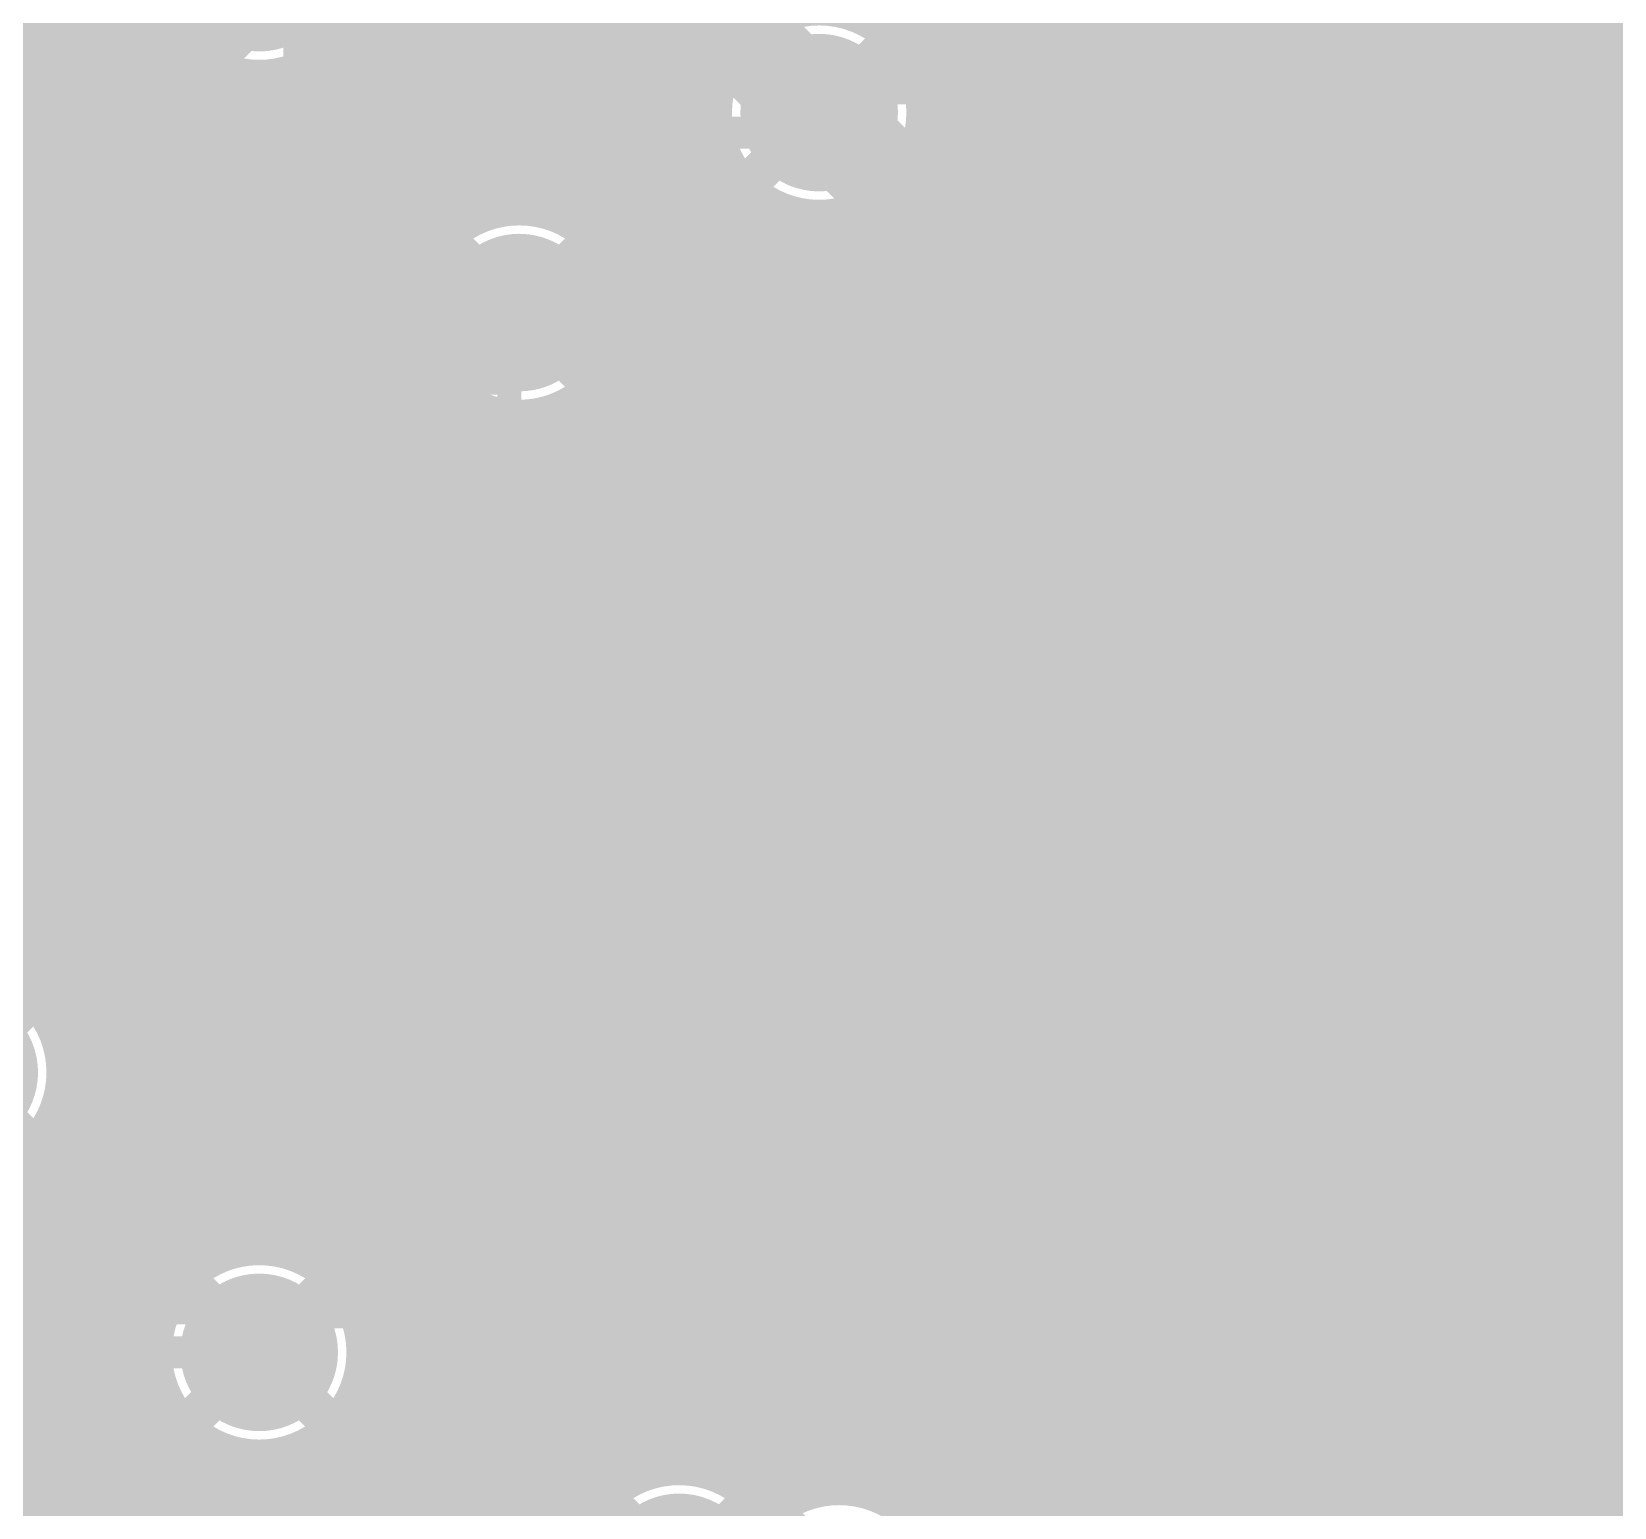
# Model space of a CAD drawing. Extents: x -118 to 4, y -52 to 56.
# Drawn here: x -24.43 to -14.38, y 39.4 to 48.77 of the extents above; entities that cross this region are included whole.
import ezdxf

# ---------------------------------------------------------------- set-up
doc = ezdxf.new("R2010")
doc.units = 0
doc.header["$MEASUREMENT"] = 0
doc.layers.get('0').update_dxf_attribs({"linetype": 'CONTINUOUS'})
for name, color, linetype in [('22-302-0_BOT', 7, 'CONTINUOUS'), ('22-302-0_DRD', 7, 'CONTINUOUS'), ('22-302-0_DRL', 2, 'CONTINUOUS'), ('22-302-0_GND', 1, 'CONTINUOUS'), ('22-302-0_IN1', 3, 'CONTINUOUS'), ('22-302-0_SMB', 5, 'CONTINUOUS'), ('22-302-0_SPB', 14, 'CONTINUOUS'), ('22-302-0_SSB', 12, 'CONTINUOUS'), ('22-302-0_SST', 11, 'CONTINUOUS'), ('22-302-0_TOP', 13, 'CONTINUOUS'), ('THRUHOLE_TAP', 7, 'CONTINUOUS')]:
    doc.layers.add(name, color=color, linetype=linetype)

# ---------------------------------------------------------------- blocks, each defined once
blk = doc.blocks.new('RECTANGLE_1')
blk.add_solid([(1.30048, 0.6477), (1.30048, -0.6477), (-1.30048, 0.6477), (-1.30048, -0.6477)])
blk = doc.blocks.new('RECTANGLE_2')
blk.add_solid([(0.4826, 0.4064), (0.4826, -0.4064), (-0.4826, 0.4064), (-0.4826, -0.4064)])
blk = doc.blocks.new('RECTANGLE_30')
blk.add_solid([(0.3175, 0.4445), (0.3175, -0.4445), (-0.3175, 0.4445), (-0.3175, -0.4445)])
blk = doc.blocks.new('ROUND_50')
at = {"const_width": 0.35052}
blk.add_lwpolyline([(-0.17526, 0, 1), (0.17526, 0, 1)], format="xyb", close=True, dxfattribs=at)
blk = doc.blocks.new('RECTANGLE_61')
blk.add_solid([(0.4445, 0.3175), (0.4445, -0.3175), (-0.4445, 0.3175), (-0.4445, -0.3175)])
blk = doc.blocks.new('OBLONG_64')
at = {"const_width": 0.2794}
blk.add_lwpolyline([(0, 0.7493), (0, -0.7493)], dxfattribs=at)
at = {"const_width": 0.1397}
for points in [[(-0.06985, 0.7493, 1), (0.06985, 0.7493, 1)], [(-0.06985, -0.7493, 1), (0.06985, -0.7493, 1)]]:
    blk.add_lwpolyline(points, format="xyb", close=True, dxfattribs=at)
blk = doc.blocks.new('RECTANGLE_11')
blk.add_solid([(0.1397, 0.889), (0.1397, -0.889), (-0.1397, 0.889), (-0.1397, -0.889)])
blk = doc.blocks.new('OBLONG_12')
at = {"const_width": 0.2794}
blk.add_lwpolyline([(0.7493, 0), (-0.7493, 0)], dxfattribs=at)
at = {"const_width": 0.1397}
for points in [[(-0.81915, 0, 1), (-0.67945, 0, 1)], [(0.67945, 0, 1), (0.81915, 0, 1)]]:
    blk.add_lwpolyline(points, format="xyb", close=True, dxfattribs=at)
blk = doc.blocks.new('RECTANGLE_23')
blk.add_solid([(0.889, 0.1397), (0.889, -0.1397), (-0.889, 0.1397), (-0.889, -0.1397)])
blk = doc.blocks.new('ROUND_106')
at = {"const_width": 0.10033}
blk.add_lwpolyline([(-0.050164, 0, 1), (0.050164, 0, 1)], format="xyb", close=True, dxfattribs=at)
blk = doc.blocks.new('ROUND_107')
at = {"const_width": 0.10033}
blk.add_lwpolyline([(-0.050164, 0, 1), (0.050164, 0, 1)], format="xyb", close=True, dxfattribs=at)
blk = doc.blocks.new('ROUND_93')
at = {"const_width": 0.50038}
blk.add_lwpolyline([(-0.25019, 0, 1), (0.25019, 0, 1)], format="xyb", close=True, dxfattribs=at)
blk = doc.blocks.new('ROUND_95')
at = {"const_width": 0.50038}
blk.add_lwpolyline([(-0.25019, 0, 1), (0.25019, 0, 1)], format="xyb", close=True, dxfattribs=at)
blk = doc.blocks.new('ROUND_58')
at = {"const_width": 0.35052}
blk.add_lwpolyline([(-0.17526, 0, 1), (0.17526, 0, 1)], format="xyb", close=True, dxfattribs=at)
blk = doc.blocks.new('ROUND_98')
at = {"const_width": 0.10033}
blk.add_lwpolyline([(-0.050164, 0, 1), (0.050164, 0, 1)], format="xyb", close=True, dxfattribs=at)

msp = doc.modelspace()

# ---------------------------------------------------------------- linework, layer by layer
at = {"layer": '22-302-0_BOT'}
for points, const_width in [([(-22.1742, 50.5206), (-22.1742, 48.70196)], 0.254), ([(-24.765, 48.006), (-24.13, 48.006), (-22.987, 49.149)], 0.635), ([(-21.53158, 49.34458), (-23.13432, 47.74184)], 0.254), ([(-4.445, 47.625), (-5.842, 49.022), (-21.209, 49.022), (-24.003, 46.228), (-26.7208, 46.228), (-27.2288, 45.72)], 0.3048), ([(-22.00656, 48.8696), (-22.36724, 48.8696)], 0.254), ([(-22.4028, 48.80102), (-22.4028, 48.47336)], 0.254), ([(-22.23516, 48.641), (-22.53488, 48.641)], 0.254), ([(-22.6314, 48.56988), (-22.6314, 48.24476)], 0.254), ([(-22.74062, 48.514), (-23.13432, 48.1203)], 0.254), ([(-19.431, 48.26), (-19.304, 48.133), (-18.415, 47.244), (-18.415, 47.0662)], 0.635), ([(-16.51, 47.0662), (-16.51, 48.26)], 0.635), ([(-16.51, 48.26), (-16.51, 47.0662)], 0.635), ([(-22.86, 48.39462), (-22.86, 48.01616)], 0.254), ([(-22.46376, 48.4124), (-22.84222, 48.4124)], 0.254), ([(-18.415, 47.0662), (-18.415, 47.244), (-19.304, 48.133)], 0.635), ([(-23.13432, 48.1203), (-23.13432, 47.74184)], 0.254), ([(-23.0886, 48.16602), (-23.0886, 47.78756)], 0.254), ([(-22.69236, 48.1838), (-23.07082, 48.1838)], 0.254), ([(-19.304, 48.133), (-21.336, 48.133), (-22.225, 47.244), (-22.225, 45.7962)], 0.2032), ([(-22.92096, 47.9552), (-23.13432, 47.9552)], 0.254), ([(-9.525, 47.625), (-11.5062, 45.6438), (-16.51, 45.6438)], 0.3048), ([(-21.336, 46.99), (-20.32, 46.99)], 0.635), ([(-23.83536, 47.0408), (-32.93618, 47.0408)], 0.254), ([(-23.84806, 47.0281), (-26.39568, 47.0281)], 0.254), ([(-24.4602, 47.0281), (-24.4602, 46.6852)], 0.254), ([(-24.2316, 47.0281), (-24.2316, 46.6852)], 0.254), ([(-23.84806, 47.0281), (-24.19096, 46.6852)], 0.254), ([(-24.003, 47.0281), (-24.003, 46.87316)], 0.254), ([(-24.06396, 46.8122), (-33.03016, 46.8122)], 0.254), ([(-20.32, 46.5328), (-20.32, 46.1518)], 0.635), ([(-24.19096, 46.6852), (-26.7208, 46.6852)], 0.254), ([(-20.32, 45.72), (-20.32, 45.6438), (-20.2438, 45.6438), (-18.415, 45.6438)], 0.635), ([(-20.2438, 45.6438), (-18.415, 45.6438)], 0.635), ([(-20.2438, 45.6438), (-18.415, 45.6438)], 0.635), ([(-20.955, 41.9862), (-20.955, 44.704), (-22.0472, 45.7962), (-22.225, 45.7962)], 0.2032), ([(-20.32, 45.72), (-20.2438, 45.6438)], 0.2032), ([(-19.95424, 41.9862), (-19.95424, 45.35424), (-20.2438, 45.6438)], 0.2032), ([(-16.51, 45.6438), (-16.51, 45.593), (-17.272, 44.831), (-17.907, 44.831), (-19.45386, 43.28414), (-19.45386, 41.9862)], 0.2032), ([(-18.95348, 41.9862), (-18.95348, 43.14952), (-17.78, 44.323), (-16.129, 44.323), (-15.367, 45.085), (-9.906, 45.085), (-9.525, 44.704), (-9.525, 45.085)], 0.2032), ([(-18.4531, 41.9862), (-18.4531, 43.02252), (-17.69618, 43.815), (-16.002, 43.815), (-15.24, 44.577), (-11.176, 44.577), (-10.287, 43.688), (-8.382, 43.688), (-6.985, 45.085)], 0.2032), ([(-22.225, 44.3738), (-22.4282, 44.577), (-24.765, 44.577), (-24.765, 44.704)], 0.3048), ([(-22.225, 44.3738), (-21.45538, 43.60418), (-21.45538, 41.9862)], 0.2032), ([(-27.2288, 43.815), (-27.178, 43.815), (-26.924, 43.561), (-22.352, 43.561), (-21.95576, 43.16476), (-21.95576, 41.9862)], 0.3048), ([(-13.97, 37.5031), (-15.0241, 37.5031), (-17.653, 40.132), (-21.082, 40.132), (-21.59, 39.624), (-23.622, 39.624), (-24.003, 40.005), (-24.003, 42.545), (-24.4094, 42.9514), (-35.9156, 42.9514), (-37.719, 41.148)], 0.2032), ([(-13.97, 38.00348), (-14.88948, 38.00348), (-17.526, 40.64), (-22.733, 40.64), (-22.987, 40.386)], 0.2032), ([(-20.32, 38.989), (-20.193, 38.989), (-19.558, 39.624), (-18.542, 39.624), (-14.91996, 36.00196), (-13.97, 36.00196)], 0.2032)]:
    msp.add_lwpolyline(points, dxfattribs=dict(at, const_width=const_width))
at = {"layer": '22-302-0_BOT', "const_width": 0.254}
msp.add_lwpolyline([(-22.74062, 48.514, 0.3095216), (-22.30628, 49.149)], format="xyb", dxfattribs=at)
at = {"layer": '22-302-0_DRD', "const_width": 0.254}
for points in [[(-22.352, 49.784), (-23.622, 48.514)], [(-22.352, 48.514), (-23.622, 49.784)], [(-18.796, 48.895), (-20.066, 47.625)], [(-18.796, 47.625), (-20.066, 48.895)], [(-15.875, 48.895), (-17.145, 47.625)], [(-15.875, 47.625), (-17.145, 48.895)], [(-15.875, 48.895), (-17.145, 47.625)], [(-15.875, 47.625), (-17.145, 48.895)], [(-20.701, 47.625), (-21.971, 46.355)], [(-20.701, 46.355), (-21.971, 47.625)], [(-24.257, 42.799), (-25.527, 41.529)], [(-24.257, 41.529), (-25.527, 42.799)], [(-22.352, 41.021), (-23.622, 39.751)], [(-22.352, 39.751), (-23.622, 41.021)], [(-19.685, 39.624), (-20.955, 38.354)], [(-19.685, 38.354), (-20.955, 39.624)], [(-18.669, 39.497), (-19.939, 38.227)], [(-18.669, 38.227), (-19.939, 39.497)]]:
    msp.add_lwpolyline(points, dxfattribs=at)
at = {"layer": '22-302-0_IN1', "const_width": 0.254}
for points in [[(-24.3586, 55.372), (-24.3586, 42.58564)], [(-24.13, 55.372), (-24.13, 37.28212)], [(-23.9014, 55.372), (-23.9014, 37.44976)], [(-23.6728, 55.372), (-23.6728, 37.50818)], [(-22.3012, 55.372), (-22.3012, 37.07892)], [(-22.0726, 55.372), (-22.0726, 37.21608)], [(-21.844, 55.372), (-21.844, 47.44212)], [(-21.6154, 55.372), (-21.6154, 47.60976)], [(-21.3868, 55.372), (-21.3868, 47.66818)], [(-21.1582, 55.372), (-21.1582, 47.64532)], [(-20.9296, 55.372), (-20.9296, 47.53356)], [(-20.701, 55.372), (-20.701, 47.2313)], [(-19.1008, 55.372), (-19.1008, 48.85436)], [(-18.8722, 55.372), (-18.8722, 48.64608)], [(-18.6436, 55.372), (-18.6436, 39.02202)], [(-18.415, 55.372), (-18.415, 38.28288)], [(-18.1864, 55.372), (-18.1864, 38.38194)], [(-17.9578, 55.372), (-17.9578, 38.39464)], [(-17.7292, 55.372), (-17.7292, 38.32606)], [(-17.5006, 55.372), (-17.5006, 38.14064)], [(-17.272, 55.372), (-17.272, 37.13988)], [(-17.0434, 55.372), (-17.0434, 37.23894)], [(-16.8148, 55.372), (-16.8148, 37.25164)], [(-16.5862, 55.372), (-16.5862, 37.18306)], [(-16.3576, 55.372), (-16.3576, 36.99764)], [(-16.129, 55.372), (-16.129, 35.98672)], [(-15.9004, 55.372), (-15.9004, 35.94608)], [(-15.6718, 55.372), (-15.6718, 35.80892)], [(-15.4432, 55.372), (-15.4432, 24.80564)], [(-20.4724, 51.90744), (-20.4724, 39.65194)], [(-20.2438, 51.54422), (-20.2438, 39.66464)], [(-20.0152, 51.41976), (-20.0152, 48.60798)], [(-19.7866, 51.38928), (-19.7866, 48.83912)], [(-15.2146, 50.62474), (-15.2146, 27.14752)], [(-14.986, 50.36312), (-14.986, 27.29992)], [(-14.7574, 50.26406), (-14.7574, 27.34818)], [(-14.5288, 50.25136), (-14.5288, 27.3177)], [(-14.3002, 50.31994), (-14.3002, 27.19578)], [(-23.59406, 48.8442), (-29.49702, 48.8442)], [(-19.77898, 48.8442), (-22.37994, 48.8442)], [(-10.05586, 48.8442), (-19.08302, 48.8442)], [(-23.4442, 48.64608), (-23.4442, 40.88892)], [(-22.5298, 48.64608), (-22.5298, 40.88892)], [(-23.40864, 48.6156), (-29.26588, 48.6156)], [(-20.01012, 48.6156), (-22.56536, 48.6156)], [(-10.41146, 48.6156), (-18.85188, 48.6156)], [(-23.2156, 48.50892), (-23.2156, 41.02608)], [(-22.987, 48.46828), (-22.987, 41.06672)], [(-22.7584, 48.50892), (-22.7584, 41.02608)], [(-20.09902, 48.387), (-29.17698, 48.387)], [(-10.61466, 48.387), (-18.76298, 48.387)], [(-20.10156, 48.1584), (-29.1719, 48.1584)], [(-10.7442, 48.1584), (-18.7579, 48.1584)], [(-20.02536, 47.9298), (-29.25064, 47.9298)], [(-10.8204, 47.9298), (-18.83664, 47.9298)], [(-20.0152, 47.91202), (-20.0152, 39.59606)], [(-18.8722, 47.87138), (-18.8722, 39.38778)], [(-19.81708, 47.7012), (-29.45638, 47.7012)], [(-19.7866, 47.68088), (-19.7866, 39.41064)], [(-19.1008, 47.66564), (-19.1008, 39.5097)], [(-10.85342, 47.7012), (-19.04238, 47.7012)], [(-19.558, 47.59198), (-19.558, 39.49192)], [(-19.3294, 47.5869), (-19.3294, 39.54018)], [(-21.81352, 47.4726), (-32.81934, 47.4726)], [(-10.8458, 47.4726), (-20.85594, 47.4726)], [(-21.96592, 47.244), (-32.87268, 47.244)], [(-10.80008, 47.244), (-20.70608, 47.244)], [(-22.01418, 47.0154), (-32.94634, 47.0154)], [(-10.7061, 47.0154), (-20.65528, 47.0154)], [(-21.9837, 46.7868), (-33.04286, 46.7868)], [(-20.701, 46.74616), (-20.701, 39.55288)], [(-10.55624, 46.7868), (-20.68576, 46.7868)], [(-21.86178, 46.5582), (-33.16478, 46.5582)], [(-21.844, 46.53788), (-21.844, 37.25672)], [(-10.32002, 46.5582), (-20.81022, 46.5582)], [(-20.9296, 46.4439), (-20.9296, 39.28872)], [(-21.49602, 46.3296), (-33.31464, 46.3296)], [(-21.6154, 46.37024), (-21.6154, 37.21608)], [(-21.3868, 46.31182), (-21.3868, 37.07892)], [(-9.9949, 46.3296), (-21.17344, 46.3296)], [(-21.1582, 46.33214), (-21.1582, 19.14398)], [(-10.38352, 46.101), (-33.5026, 46.101)], [(-10.59688, 45.8724), (-33.73374, 45.8724)], [(-10.7315, 45.6438), (-34.03346, 45.6438)], [(-10.81278, 45.4152), (-34.44748, 45.4152)], [(-10.85088, 45.1866), (-35.29838, 45.1866)], [(-10.84834, 44.958), (-47.04842, 44.958)], [(-10.80516, 44.7294), (-47.22876, 44.7294)], [(-10.7188, 44.5008), (-47.51324, 44.5008)], [(-10.57656, 44.2722), (-29.21508, 44.2722)], [(-10.35304, 44.0436), (-29.07792, 44.0436)], [(-9.9187, 43.815), (-29.03728, 43.815)], [(2.921, 43.5864), (-29.07792, 43.5864)], [(2.921, 43.3578), (-29.21508, 43.3578)], [(-7.33298, 43.1292), (-69.17436, 43.1292)], [(-7.56412, 42.9006), (-62.81674, 42.9006)], [(-7.65302, 42.672), (-24.43988, 42.672)], [(-7.65556, 42.4434), (-24.27224, 42.4434)], [(-7.57936, 42.2148), (-24.21382, 42.2148)], [(-7.37108, 41.9862), (-24.23414, 41.9862)], [(-24.3586, 41.74236), (-24.3586, 10.76198)], [(-7.28472, 41.7576), (-24.3459, 41.7576)], [(-7.54888, 41.529), (-24.64816, 41.529)], [(-7.64794, 41.3004), (-37.05606, 41.3004)], [(-7.66064, 41.0718), (-37.04336, 41.0718)], [(-23.48992, 40.8432), (-37.11194, 40.8432)], [(-7.59206, 40.8432), (-22.48408, 40.8432)], [(-23.62708, 40.6146), (-37.29736, 40.6146)], [(-7.40664, 40.6146), (-22.34692, 40.6146)], [(-23.66772, 40.386), (-44.07916, 40.386)], [(-11.7983, 40.386), (-22.30628, 40.386)], [(-23.62708, 40.1574), (-35.52444, 40.1574)], [(-12.10056, 40.1574), (-22.34692, 40.1574)], [(-23.48992, 39.9288), (-29.45638, 39.9288)], [(-23.4442, 39.88308), (-23.4442, 37.48532)], [(-22.5298, 39.88308), (-22.5298, 35.77336)], [(-12.21232, 39.9288), (-22.48408, 39.9288)], [(-12.23518, 39.7002), (-29.25064, 39.7002)], [(-23.2156, 39.74592), (-23.2156, 37.37356)], [(-22.987, 39.70528), (-22.987, 37.0713)], [(-22.7584, 39.74592), (-22.7584, 35.84956)], [(-20.79752, 39.4716), (-29.1719, 39.4716)], [(-19.60372, 39.4716), (-19.83994, 39.4716)], [(-12.17676, 39.4716), (-19.00174, 39.4716)]]:
    msp.add_lwpolyline(points, dxfattribs=at)
for points in [[(-23.66772, 49.149, 0.4142136), (-22.987, 48.46828)], [(-22.987, 48.46828, 0.4142136), (-22.30628, 49.149)], [(-19.431, 48.94072, 0.4142136), (-20.11172, 48.26)], [(-18.75028, 48.26, 0.4142136), (-19.431, 48.94072)], [(-20.11172, 48.26, 0.4142136), (-19.431, 47.57928)], [(-19.431, 47.57928, 0.4142136), (-18.75028, 48.26)], [(-21.336, 47.67072, 0.4142136), (-22.01672, 46.99)], [(-20.65528, 46.99, 0.4142136), (-21.336, 47.67072)], [(-22.01672, 46.99, 0.4142136), (-21.336, 46.30928)], [(-21.336, 46.30928, 0.4142136), (-20.65528, 46.99)], [(-24.21128, 42.164, 0.4142136), (-24.892, 42.84472)], [(-24.892, 41.48328, 0.4142136), (-24.21128, 42.164)], [(-22.987, 41.06672, 0.4142136), (-23.66772, 40.386)], [(-22.30628, 40.386, 0.4142136), (-22.987, 41.06672)], [(-23.66772, 40.386, 0.4142136), (-22.987, 39.70528)], [(-22.987, 39.70528, 0.4142136), (-22.30628, 40.386)], [(-20.32, 39.66972, 0.4142136), (-21.00072, 38.989)], [(-19.75612, 39.37, 0.2491151), (-20.32, 39.66953)], [(-19.304, 39.54272, 0.1838455), (-19.75656, 39.3705)], [(-18.62328, 38.862, 0.4142136), (-19.304, 39.54272)]]:
    msp.add_lwpolyline(points, format="xyb", dxfattribs=at)
at = {"layer": '22-302-0_SSB', "const_width": 0.1524}
for points in [[(-21.91258, 48.60036), (-21.7424, 48.66132), (-21.7424, 49.01692), (-21.91258, 49.07534), (-22.59076, 49.07534), (-22.7584, 49.01692), (-22.7584, 48.66132), (-22.59076, 48.60036)], [(-23.622, 43.815), (-26.289, 43.815), (-26.289, 48.895), (-23.241, 48.895), (-23.241, 43.815), (-23.622, 43.815)], [(-18.10258, 48.78832), (-17.9324, 48.72736), (-17.9324, 48.37176), (-18.10258, 48.31334), (-18.4404, 48.31334), (-18.61058, 48.43272), (-18.61058, 48.78832), (-18.9484, 48.78832), (-18.9484, 48.31334)], [(-16.4084, 48.20412), (-16.57858, 48.14316), (-16.74876, 48.14316), (-16.9164, 48.20412), (-16.9164, 48.55972), (-16.74876, 48.61814), (-16.57858, 48.61814), (-16.4084, 48.55972), (-16.4084, 48.20412), (-16.24076, 48.14316), (-16.07058, 48.14316), (-15.9004, 48.20412), (-15.9004, 48.55972), (-16.07058, 48.61814), (-16.24076, 48.61814), (-16.4084, 48.55972)], [(-21.7424, 48.00092), (-22.7584, 48.00092), (-22.59076, 48.11776)], [(-21.7424, 47.88154), (-21.7424, 48.11776)], [(-17.5895, 47.8155), (-17.5895, 44.8945), (-19.2278, 44.8945), (-19.2278, 47.8155), (-17.5895, 47.8155)], [(-15.6845, 47.8155), (-15.6845, 44.8945), (-17.3228, 44.8945), (-17.3228, 47.8155), (-15.6845, 47.8155)], [(-22.2504, 47.45736), (-22.2504, 47.10176), (-22.08276, 47.04334), (-21.91258, 47.04334), (-21.7424, 47.10176), (-21.7424, 47.45736), (-21.91258, 47.51832), (-22.08276, 47.51832), (-22.7584, 47.27956)], [(-21.3995, 46.5455), (-21.3995, 43.6245), (-23.0378, 43.6245), (-23.0378, 46.5455), (-21.3995, 46.5455)], [(-15.2654, 41.04132), (-15.2654, 40.23868)], [(-15.40256, 41.00576), (-15.40256, 40.2717)], [(-15.12824, 41.02608), (-15.35176, 41.02608)], [(-15.12824, 41.02608), (-15.12824, 40.25392)], [(-14.99108, 40.95496), (-14.99108, 40.32504)], [(-14.92504, 40.88892), (-15.55496, 40.88892)], [(-15.53972, 40.9067), (-15.53972, 40.3733)], [(-14.85392, 40.75176), (-15.62608, 40.75176)], [(-14.85392, 40.75176), (-14.85392, 40.52824)], [(-15.24, 39.497), (-15.24, 31.75), (-24.13, 31.75), (-24.13, 40.64), (-16.383, 40.64), (-15.24, 39.497)], [(-13.25118, 40.59682), (-14.26718, 40.59682), (-14.097, 40.7162)], [(-14.83868, 40.6146), (-15.64132, 40.6146)], [(-14.8717, 40.47744), (-15.60576, 40.47744)], [(-14.9733, 40.34028), (-15.5067, 40.34028)]]:
    msp.add_lwpolyline(points, dxfattribs=at)
for points in [[(-15.24, 41.04132, 0.4142136), (-15.64132, 40.64)], [(-14.83868, 40.64, 0.4142136), (-15.24, 41.04132)], [(-15.64132, 40.64, 0.4142136), (-15.24, 40.23868)], [(-15.24, 40.23868, 0.4142136), (-14.83868, 40.64)]]:
    msp.add_lwpolyline(points, format="xyb", dxfattribs=at)
at = {"layer": '22-302-0_SST', "const_width": 0.1524}
for points in [[(-12.47394, 41.93032), (-14.62532, 41.93032), (-14.62532, 50.77968), (-9.23544, 50.77968), (-9.23544, 50.12944), (-14.17574, 50.12944), (-13.57376, 49.53), (-13.57376, 43.18)], [(-15.45082, 46.3042), (-15.28318, 46.42358), (-15.28318, 46.6598), (-15.45082, 46.77918), (-15.621, 46.77918), (-15.95882, 46.54042), (-16.29918, 46.77918), (-16.29918, 46.3042)], [(-16.29918, 45.94098), (-16.29918, 45.70222)], [(-15.621, 45.52442), (-15.45082, 45.52442), (-15.28318, 45.58538), (-15.28318, 45.8216), (-15.45082, 45.88002), (-16.29918, 45.88002)]]:
    msp.add_lwpolyline(points, dxfattribs=at)
at = {"layer": '22-302-0_TOP'}
for points, const_width in [([(-18.669, 33.655), (-16.129, 33.655), (-15.24, 34.544), (-15.24, 48.641), (-16.637, 50.038), (-16.637, 52.07), (-18.796, 54.229), (-50.927, 54.229), (-51.308, 53.848), (-54.356, 53.848)], 0.2032), ([(-16.129, 35.306), (-15.621, 35.814), (-15.621, 48.387), (-17.018, 49.784), (-17.018, 51.689), (-19.177, 53.848), (-50.419, 53.848), (-51.054, 53.213)], 0.2032), ([(-16.891, 36.576), (-16.764, 36.576), (-16.002, 37.338), (-16.002, 46.482), (-17.399, 47.879), (-17.399, 51.435), (-19.431, 53.467), (-49.784, 53.467), (-50.8, 52.451), (-51.308, 52.451), (-51.816, 52.959), (-65.786, 52.959), (-65.913, 52.832)], 0.2032), ([(-91.694, 52.578), (-91.313, 52.197), (-75.819, 52.197), (-75.311, 52.705), (-67.437, 52.705), (-66.421, 51.689), (-65.405, 51.689), (-64.897, 52.197), (-54.102, 52.197), (-53.213, 51.308), (-47.498, 51.308), (-45.72, 53.086), (-19.812, 53.086), (-17.78, 51.054), (-17.78, 47.625), (-16.383, 46.228), (-16.383, 39.37), (-18.034, 37.719)], 0.2032), ([(-24.4602, 52.60848), (-24.4602, 45.60824)], 0.254), ([(-24.2316, 52.60848), (-24.2316, 45.83684)], 0.254), ([(-24.003, 52.60848), (-24.003, 46.06544)], 0.254), ([(-23.7744, 52.60848), (-23.7744, 46.29404)], 0.254), ([(-19.812, 52.07), (-18.415, 50.673), (-18.415, 47.625), (-16.764, 45.974), (-16.764, 40.005), (-19.177, 37.592), (-21.844, 37.592), (-25.654, 33.782), (-25.654, 31.496)], 0.2032), ([(-14.605, 50.927), (-14.605, 34.036), (-16.383, 32.258), (-19.939, 32.258)], 0.2032), ([(-18.9738, 50.55616), (-18.9738, 48.82388)], 0.254), ([(-57.277, 50.038), (-54.61, 50.038), (-54.102, 50.546), (-42.545, 50.546), (-41.148, 49.149), (-41.148, 45.085), (-39.243, 43.18), (-38.227, 43.18), (-36.322, 41.275), (-21.59, 41.275), (-19.304, 38.989), (-19.304, 38.862)], 0.2032), ([(-18.89252, 50.47488), (-18.89252, 48.74768)], 0.254), ([(-22.987, 49.149), (-20.32, 49.149), (-19.431, 48.26)], 0.635), ([(-16.92148, 49.0093), (-16.92148, 48.07712)], 0.254), ([(-16.92148, 49.0093), (-16.09852, 48.18888)], 0.254), ([(-16.9164, 49.00676), (-16.9164, 48.07204)], 0.254), ([(-23.61946, 48.7934), (-29.35224, 48.7934)], 0.254), ([(-18.89252, 48.7934), (-18.93824, 48.7934)], 0.254), ([(-16.70304, 48.7934), (-16.92148, 48.7934)], 0.254), ([(-16.6878, 48.77816), (-16.6878, 47.84344)], 0.254), ([(-23.5458, 48.68418), (-23.5458, 46.52264)], 0.254), ([(-23.4188, 48.5648), (-29.1846, 48.5648)], 0.254), ([(-16.47444, 48.5648), (-16.92148, 48.5648)], 0.254), ([(-16.4592, 48.54956), (-16.4592, 47.61484)], 0.254), ([(-23.3172, 48.5013), (-23.3172, 46.75124)], 0.254), ([(-23.0886, 48.43018), (-23.0886, 46.97984)], 0.254), ([(-22.86, 48.43272), (-22.86, 47.20844)], 0.254), ([(-20.60702, 48.45558), (-22.77364, 48.45558)], 0.254), ([(-22.6314, 48.45558), (-22.6314, 47.43704)], 0.254), ([(-22.4028, 48.45558), (-22.4028, 47.6123)], 0.254), ([(-22.1742, 48.45558), (-22.1742, 47.68088)], 0.254), ([(-21.9456, 48.45558), (-21.9456, 47.68342)], 0.254), ([(-21.717, 48.45558), (-21.717, 47.68342)], 0.254), ([(-21.4884, 48.45558), (-21.4884, 47.69866)], 0.254), ([(-21.2598, 48.45558), (-21.2598, 47.71136)], 0.254), ([(-21.0312, 48.45558), (-21.0312, 47.64786)], 0.254), ([(-20.8026, 48.45558), (-20.8026, 47.48276)], 0.254), ([(-20.60702, 48.45558), (-20.07362, 47.91964)], 0.254), ([(-20.48764, 48.3362), (-29.1211, 48.3362)], 0.254), ([(-20.574, 48.42002), (-20.574, 40.93464)], 0.254), ([(-16.24584, 48.3362), (-16.92148, 48.3362)], 0.254), ([(-16.2306, 48.32096), (-16.2306, 47.38624)], 0.254), ([(-20.3454, 48.19142), (-20.3454, 40.70604)], 0.254), ([(-16.09852, 48.18888), (-16.09852, 47.2567)], 0.254), ([(-20.25904, 48.1076), (-29.1338, 48.1076)], 0.254), ([(-16.09852, 48.1076), (-16.92148, 48.1076)], 0.254), ([(-16.92148, 48.07712), (-16.09852, 47.2567)], 0.254), ([(-20.1168, 47.96282), (-20.1168, 40.47744)], 0.254), ([(-20.04822, 47.879), (-29.22524, 47.879)], 0.254), ([(-16.09852, 47.879), (-16.72336, 47.879)], 0.254), ([(-18.89252, 47.76978), (-18.89252, 47.625)], 0.254), ([(-22.31136, 47.6504), (-29.44876, 47.6504)], 0.254), ([(-21.54936, 47.68342), (-22.098, 47.68342)], 0.254), ([(-19.8247, 47.6504), (-21.03374, 47.6504)], 0.254), ([(-19.8882, 47.69612), (-19.8882, 40.24884)], 0.254), ([(-18.89252, 47.6504), (-19.03476, 47.6504)], 0.254), ([(-18.9738, 47.69612), (-18.9738, 39.5097)], 0.254), ([(-16.09852, 47.6504), (-16.49476, 47.6504)], 0.254), ([(-19.6596, 47.56912), (-19.6596, 40.02024)], 0.254), ([(-19.431, 47.53356), (-19.431, 39.79164)], 0.254), ([(-19.2024, 47.56912), (-19.2024, 39.58082)], 0.254), ([(-22.64664, 47.4218), (-32.78124, 47.4218)], 0.254), ([(-22.58822, 47.48022), (-25.37968, 44.68876)], 0.254), ([(-18.8468, 47.4218), (-20.7518, 47.4218)], 0.254), ([(-16.09852, 47.4218), (-16.26616, 47.4218)], 0.254), ([(-18.75028, 47.28464), (-17.24152, 45.77588)], 0.254), ([(-18.7452, 47.27956), (-18.7452, 39.32682)], 0.254), ([(-22.87524, 47.1932), (-32.83966, 47.1932)], 0.254), ([(-24.892, 42.164), (-24.892, 44.196), (-22.098, 46.99), (-21.336, 46.99)], 0.635), ([(-18.65884, 47.1932), (-20.6375, 47.1932)], 0.254), ([(-18.5166, 47.05096), (-18.5166, 38.92804)], 0.254), ([(-23.10384, 46.9646), (-32.91586, 46.9646)], 0.254), ([(-18.43024, 46.9646), (-20.60956, 46.9646)], 0.254), ([(-18.288, 46.82236), (-18.288, 39.15664)], 0.254), ([(-23.33244, 46.736), (-33.01492, 46.736)], 0.254), ([(-18.20164, 46.736), (-20.65528, 46.736)], 0.254), ([(-18.0594, 46.59376), (-18.0594, 39.38524)], 0.254), ([(-23.56104, 46.5074), (-33.14192, 46.5074)], 0.254), ([(-20.8026, 46.49724), (-20.8026, 41.16324)], 0.254), ([(-17.97304, 46.5074), (-20.79244, 46.5074)], 0.254), ([(-21.0312, 46.3296), (-21.0312, 41.39184)], 0.254), ([(-17.8308, 46.36516), (-17.8308, 39.61384)], 0.254), ([(-23.78964, 46.2788), (-33.29432, 46.2788)], 0.254), ([(-21.81098, 46.29658), (-24.19858, 43.90898)], 0.254), ([(-21.48332, 46.2788), (-21.82622, 46.2788)], 0.254), ([(-21.54936, 46.29658), (-21.81098, 46.29658)], 0.254), ([(-21.717, 46.29658), (-21.717, 41.75252)], 0.254), ([(-21.4884, 46.2788), (-21.4884, 41.74236)], 0.254), ([(-21.2598, 46.2661), (-21.2598, 41.62044)], 0.254), ([(-17.74444, 46.2788), (-21.18868, 46.2788)], 0.254), ([(-21.9456, 46.15942), (-21.9456, 41.75252)], 0.254), ([(-17.6022, 46.13656), (-17.6022, 39.84244)], 0.254), ([(-24.01824, 46.0502), (-33.48482, 46.0502)], 0.254), ([(-17.51584, 46.0502), (-22.05482, 46.0502)], 0.254), ([(-22.1742, 45.93082), (-22.1742, 41.75252)], 0.254), ([(-17.3736, 45.90796), (-17.3736, 40.07104)], 0.254), ([(-24.24684, 45.8216), (-33.72104, 45.8216)], 0.254), ([(-17.28724, 45.8216), (-22.28342, 45.8216)], 0.254), ([(-17.24152, 45.77588), (-17.24152, 40.20312)], 0.254), ([(-22.4028, 45.70222), (-22.4028, 41.75252)], 0.254), ([(-24.47544, 45.593), (-34.02584, 45.593)], 0.254), ([(-17.24152, 45.593), (-22.51202, 45.593)], 0.254), ([(-22.6314, 45.47362), (-22.6314, 41.75252)], 0.254), ([(-17.24152, 45.3644), (-22.74062, 45.3644)], 0.254), ([(-22.86, 45.24502), (-22.86, 41.75252)], 0.254), ([(-17.24152, 45.1358), (-22.96922, 45.1358)], 0.254), ([(-23.0886, 45.01642), (-23.0886, 41.75252)], 0.254), ([(-17.24152, 44.9072), (-23.19782, 44.9072)], 0.254), ([(-23.3172, 44.78782), (-23.3172, 41.75252)], 0.254), ([(-17.24152, 44.6786), (-23.42642, 44.6786)], 0.254), ([(-23.5458, 44.55922), (-23.5458, 41.75252)], 0.254), ([(-17.24152, 44.45), (-23.65502, 44.45)], 0.254), ([(-23.7744, 44.33062), (-23.7744, 41.75252)], 0.254), ([(-17.24152, 44.2214), (-23.88362, 44.2214)], 0.254), ([(-24.003, 44.10202), (-24.003, 41.75252)], 0.254), ([(-24.19858, 43.90898), (-24.19858, 42.37736)], 0.254), ([(-17.24152, 43.9928), (-24.11222, 43.9928)], 0.254), ([(-17.24152, 43.7642), (-24.19858, 43.7642)], 0.254), ([(-17.24152, 43.5356), (-24.19858, 43.5356)], 0.254), ([(-17.24152, 43.307), (-24.19858, 43.307)], 0.254), ([(-17.24152, 43.0784), (-24.19858, 43.0784)], 0.254), ([(-17.24152, 42.8498), (-24.19858, 42.8498)], 0.254), ([(-17.24152, 42.6212), (-24.19858, 42.6212)], 0.254), ([(-17.24152, 42.3926), (-24.19858, 42.3926)], 0.254), ([(-17.24152, 42.164), (-24.16556, 42.164)], 0.254), ([(-17.24152, 41.9354), (-24.20112, 41.9354)], 0.254), ([(-24.2316, 41.86174), (-24.2316, 41.75252)], 0.254), ([(-21.59, 41.75252), (-24.29256, 41.75252)], 0.254), ([(-17.24152, 41.7068), (-21.38426, 41.7068)], 0.254), ([(-21.24964, 41.61028), (-19.22272, 39.58336)], 0.254), ([(-17.24152, 41.4782), (-21.11756, 41.4782)], 0.254), ([(-17.24152, 41.2496), (-20.88896, 41.2496)], 0.254), ([(-17.24152, 41.021), (-20.66036, 41.021)], 0.254), ([(-17.24152, 40.7924), (-20.43176, 40.7924)], 0.254), ([(-17.24152, 40.5638), (-20.20316, 40.5638)], 0.254), ([(-22.987, 40.386), (-26.3652, 40.386), (-27.94, 38.8112)], 0.2032), ([(-17.24152, 40.3352), (-19.97456, 40.3352)], 0.254), ([(-17.24152, 40.20312), (-18.57756, 38.86708)], 0.254), ([(-17.33804, 40.1066), (-19.74596, 40.1066)], 0.254), ([(-17.56664, 39.878), (-19.51736, 39.878)], 0.254), ([(-17.79524, 39.6494), (-19.28876, 39.6494)], 0.254), ([(-18.02384, 39.4208), (-18.83918, 39.4208)], 0.254)]:
    msp.add_lwpolyline(points, dxfattribs=dict(at, const_width=const_width))
at = {"layer": '22-302-0_TOP', "const_width": 0.254}
for points in [[(-23.71344, 49.149, 0.4142136), (-22.987, 48.42256)], [(-18.89252, 48.74768, 0.0871648), (-19.09097, 48.902)], [(-22.987, 48.42256, 0.0747635), (-22.77336, 48.45468)], [(-20.07362, 47.91964, 0.2777583), (-19.431, 47.53356)], [(-19.431, 47.53356, 0.211125), (-18.89382, 47.77096)], [(-22.098, 47.68342, 0.1989124), (-22.58832, 47.48032)], [(-22.098, 47.68342, 0.1989124), (-22.58832, 47.48032)], [(-21.336, 47.71644, 0.074763), (-21.54963, 47.68432)], [(-20.60956, 46.99, 0.4142136), (-21.336, 47.71644)], [(-18.89252, 47.625, 0.1989131), (-18.75266, 47.28734)], [(-21.336, 46.26356, 0.4142136), (-20.60956, 46.99)], [(-21.54936, 46.29658, 0.0747636), (-21.336, 46.2645)], [(-24.16556, 42.164, 0.0747628), (-24.19768, 42.37763)], [(-24.29256, 41.75252, 0.1515361), (-24.16492, 42.164)], [(-21.25218, 41.61282, 0.1989124), (-21.59, 41.75275)], [(-18.57756, 38.86708, 0.3797189), (-19.22272, 39.58336)]]:
    msp.add_lwpolyline(points, format="xyb", dxfattribs=at)

# ---------------------------------------------------------------- block references
at = {"layer": '22-302-0_BOT'}
for name, p in [('RECTANGLE_1', (-24.765, 48.006)), ('ROUND_50', (-19.431, 48.26)), ('ROUND_50', (-16.51, 48.26)), ('RECTANGLE_2', (-18.415, 47.0662)), ('RECTANGLE_2', (-16.51, 47.0662)), ('RECTANGLE_30', (-20.32, 46.99)), ('ROUND_50', (-21.336, 46.99)), ('RECTANGLE_2', (-22.225, 45.7962)), ('RECTANGLE_30', (-20.32, 45.72)), ('RECTANGLE_2', (-18.415, 45.6438)), ('RECTANGLE_2', (-16.51, 45.6438)), ('RECTANGLE_1', (-24.765, 44.704)), ('RECTANGLE_2', (-22.225, 44.3738)), ('OBLONG_64', (-23.4569, 41.9862)), ('RECTANGLE_11', (-22.95652, 41.9862)), ('OBLONG_64', (-22.45614, 41.9862)), ('OBLONG_64', (-21.95576, 41.9862)), ('OBLONG_64', (-21.45538, 41.9862)), ('OBLONG_64', (-20.955, 41.9862)), ('OBLONG_64', (-20.45462, 41.9862)), ('OBLONG_64', (-19.95424, 41.9862)), ('OBLONG_64', (-19.45386, 41.9862)), ('OBLONG_64', (-18.95348, 41.9862)), ('OBLONG_64', (-18.4531, 41.9862)), ('RECTANGLE_11', (-17.95272, 41.9862)), ('OBLONG_64', (-17.45234, 41.9862)), ('OBLONG_64', (-16.95196, 41.9862)), ('OBLONG_64', (-16.45158, 41.9862)), ('OBLONG_64', (-15.9512, 41.9862)), ('RECTANGLE_61', (-24.765, 41.275)), ('ROUND_50', (-22.987, 40.386)), ('RECTANGLE_23', (-13.97, 40.005)), ('OBLONG_12', (-13.97, 39.50462))]:
    msp.add_blockref(name, p, dxfattribs=at)
at = {"layer": '22-302-0_DRL'}
for name, p in [('ROUND_107', (-19.431, 48.26)), ('ROUND_107', (-16.51, 48.26)), ('ROUND_107', (-21.336, 46.99)), ('ROUND_106', (-22.987, 40.386))]:
    msp.add_blockref(name, p, dxfattribs=at)
at = {"layer": '22-302-0_GND'}
for name, p in [('ROUND_93', (-22.987, 49.149)), ('ROUND_93', (-19.431, 48.26)), ('ROUND_93', (-16.51, 48.26)), ('ROUND_93', (-21.336, 46.99)), ('ROUND_93', (-24.892, 42.164)), ('ROUND_95', (-22.987, 40.386)), ('ROUND_93', (-20.32, 38.989))]:
    msp.add_blockref(name, p, dxfattribs=at)
at = {"layer": '22-302-0_IN1'}
for name, p in [('ROUND_58', (-19.431, 48.26)), ('ROUND_50', (-16.51, 48.26)), ('ROUND_58', (-21.336, 46.99)), ('ROUND_50', (-22.987, 40.386))]:
    msp.add_blockref(name, p, dxfattribs=at)
at = {"layer": '22-302-0_SMB'}
for name, p in [('RECTANGLE_1', (-24.765, 48.006)), ('RECTANGLE_2', (-18.415, 47.0662)), ('RECTANGLE_2', (-16.51, 47.0662)), ('RECTANGLE_2', (-22.225, 45.7962)), ('RECTANGLE_2', (-18.415, 45.6438)), ('RECTANGLE_2', (-16.51, 45.6438)), ('RECTANGLE_1', (-24.765, 44.704)), ('RECTANGLE_2', (-22.225, 44.3738)), ('OBLONG_64', (-23.4569, 41.9862)), ('RECTANGLE_11', (-22.95652, 41.9862)), ('OBLONG_64', (-22.45614, 41.9862)), ('OBLONG_64', (-21.95576, 41.9862)), ('OBLONG_64', (-21.45538, 41.9862)), ('OBLONG_64', (-20.955, 41.9862)), ('OBLONG_64', (-20.45462, 41.9862)), ('OBLONG_64', (-19.95424, 41.9862)), ('OBLONG_64', (-19.45386, 41.9862)), ('OBLONG_64', (-18.95348, 41.9862)), ('OBLONG_64', (-18.4531, 41.9862)), ('RECTANGLE_11', (-17.95272, 41.9862)), ('OBLONG_64', (-17.45234, 41.9862)), ('OBLONG_64', (-16.95196, 41.9862)), ('OBLONG_64', (-16.45158, 41.9862)), ('OBLONG_64', (-15.9512, 41.9862)), ('RECTANGLE_23', (-13.97, 40.005)), ('OBLONG_12', (-13.97, 39.50462))]:
    msp.add_blockref(name, p, dxfattribs=at)
at = {"layer": '22-302-0_SPB'}
for name, p in [('RECTANGLE_1', (-24.765, 48.006)), ('RECTANGLE_2', (-18.415, 47.0662)), ('RECTANGLE_2', (-16.51, 47.0662)), ('RECTANGLE_2', (-22.225, 45.7962)), ('RECTANGLE_2', (-18.415, 45.6438)), ('RECTANGLE_2', (-16.51, 45.6438)), ('RECTANGLE_1', (-24.765, 44.704)), ('RECTANGLE_2', (-22.225, 44.3738)), ('OBLONG_64', (-23.4569, 41.9862)), ('RECTANGLE_11', (-22.95652, 41.9862)), ('OBLONG_64', (-22.45614, 41.9862)), ('OBLONG_64', (-21.95576, 41.9862)), ('OBLONG_64', (-21.45538, 41.9862)), ('OBLONG_64', (-20.955, 41.9862)), ('OBLONG_64', (-20.45462, 41.9862)), ('OBLONG_64', (-19.95424, 41.9862)), ('OBLONG_64', (-19.45386, 41.9862)), ('OBLONG_64', (-18.95348, 41.9862)), ('OBLONG_64', (-18.4531, 41.9862)), ('RECTANGLE_11', (-17.95272, 41.9862)), ('OBLONG_64', (-17.45234, 41.9862)), ('OBLONG_64', (-16.95196, 41.9862)), ('OBLONG_64', (-16.45158, 41.9862)), ('OBLONG_64', (-15.9512, 41.9862)), ('RECTANGLE_23', (-13.97, 40.005)), ('OBLONG_12', (-13.97, 39.50462))]:
    msp.add_blockref(name, p, dxfattribs=at)
at = {"layer": '22-302-0_TOP'}
for name, p in [('ROUND_50', (-19.431, 48.26)), ('ROUND_50', (-16.51, 48.26)), ('ROUND_58', (-21.336, 46.99)), ('ROUND_50', (-22.987, 40.386))]:
    msp.add_blockref(name, p, dxfattribs=at)
at = {"layer": 'THRUHOLE_TAP'}
for p in [(-19.431, 48.26), (-16.51, 48.26), (-21.336, 46.99), (-22.987, 40.386)]:
    msp.add_blockref('ROUND_98', p, dxfattribs=at)

doc.saveas('drawing.dxf')
